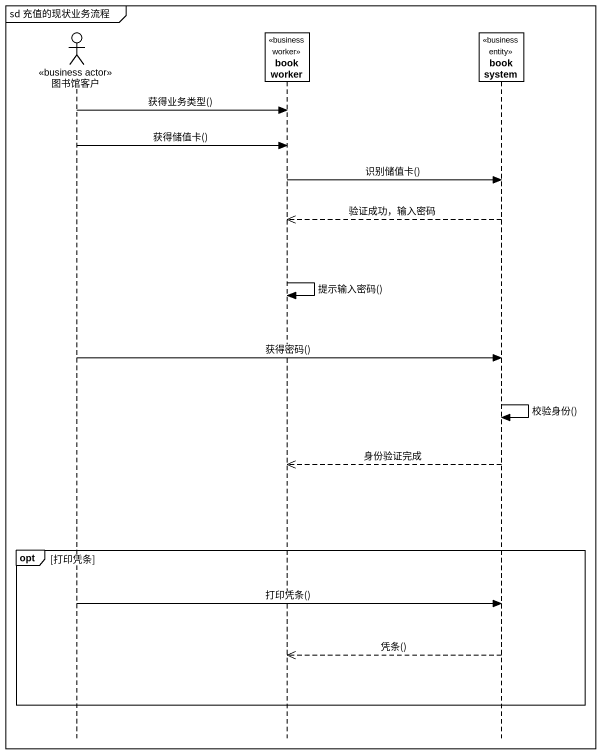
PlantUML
@startuml
mainframe sd 充值的现状业务流程
hide footbox
actor 图书馆客户 <<business actor>>
participant "book worker" as book_worker <<business worker>>
participant "book system" as book_system <<business entity>>

图书馆客户 -> book_worker : 获得业务类型()
图书馆客户 -> book_worker : 获得储值卡()
book_worker -> book_system : 识别储值卡()
book_system -->> book_worker : 验证成功，输入密码
book_worker -> book_worker : 提示输入密码()
图书馆客户 -> book_system : 获得密码()
book_system -> book_system : 校验身份()
book_system -->> book_worker : 身份验证完成
opt 打印凭条
  图书馆客户 -> book_system : 打印凭条()
  book_system -->> book_worker : 凭条()
end
@enduml
